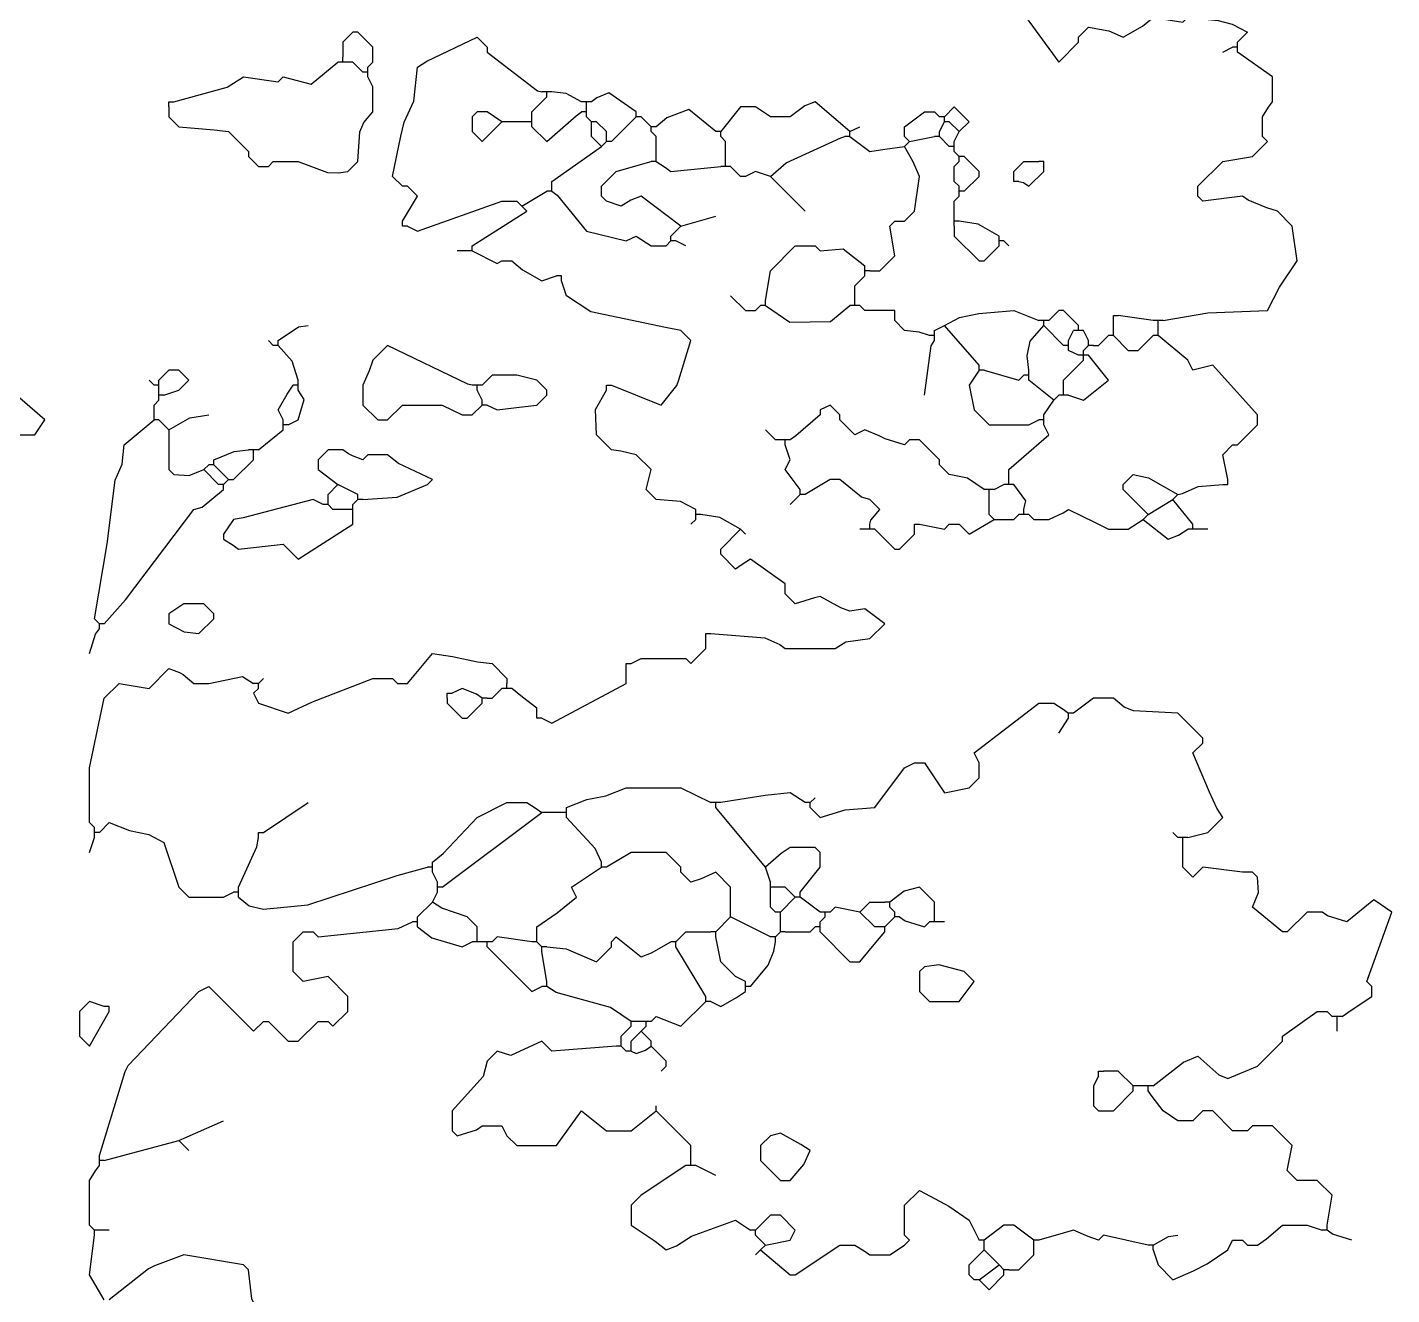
# Model space of a CAD drawing. Header units: metres. Extents: x -4.5 to 4.1, y 0 to 10.7.
# Drawn here: x 0.338 to 4.123, y 4.399 to 7.916 of the extents above; entities that cross this region are included whole.
import ezdxf

# ---------------------------------------------------------------- set-up
doc = ezdxf.new("R2010")
doc.units = ezdxf.units.M
doc.header["$LTSCALE"] = 0.2

msp = doc.modelspace()

# ---------------------------------------------------------------- linework, layer by layer
at = {"linetype": 'Continuous', "flags": 128}
for points in [[(3.0891, 7.971), (3.1994, 7.8193), (3.2546, 7.8745), (3.2546, 7.8883), (3.2822, 7.9159), (3.3387, 7.9062), (3.3787, 7.8883), (3.4318, 7.919), (3.4615, 7.9434), (3.5442, 7.9297), (3.558, 7.9434), (3.642, 7.9345), (3.6809, 7.9248), (3.7235, 7.9021), (3.6959, 7.8745)], [(1.2825, 7.8055), (1.2963, 7.8193), (1.2963, 7.8607), (1.255, 7.9021), (1.2412, 7.9021), (1.2136, 7.8745), (1.2136, 7.8331)], [(1.3791, 7.378), (1.4204, 7.447), (1.3929, 7.4746), (1.3791, 7.4746), (1.3515, 7.5021), (1.3742, 7.6137), (1.3839, 7.6526), (1.4102, 7.7113), (1.4204, 7.8055), (1.4466, 7.8221), (1.5859, 7.8883), (1.6135, 7.8607), (1.6135, 7.8469), (1.7539, 7.7399), (1.7652, 7.7366)], [(3.6959, 7.8607), (3.6959, 7.8745)], [(3.489, 7.1022), (3.6137, 7.1235), (3.7787, 7.1298), (3.8123, 7.1951), (3.8614, 7.2677), (3.8476, 7.3642), (3.8062, 7.4056), (3.7773, 7.4153), (3.7249, 7.4359), (3.7097, 7.447), (3.5994, 7.4332), (3.5856, 7.447), (3.5856, 7.4746), (3.6545, 7.5435), (3.7373, 7.5573), (3.7787, 7.5987), (3.7649, 7.6125), (3.7649, 7.6676), (3.7814, 7.6938), (3.7924, 7.709), (3.7924, 7.778), (3.6959, 7.8469)], [(3.6545, 7.8469), (3.6821, 7.8607)], [(3.6959, 7.8607), (3.6821, 7.8607)], [(3.6959, 7.8469), (3.6959, 7.8607)], [(0.7447, 7.709), (0.8924, 7.7499), (0.9378, 7.778), (1.0343, 7.7642), (1.0481, 7.778), (1.1255, 7.7583), (1.1998, 7.8193)], [(1.2136, 7.8193), (1.1998, 7.8193)], [(1.2136, 7.8193), (1.2136, 7.8331)], [(1.2274, 7.8193), (1.2136, 7.8193)], [(1.2687, 7.7917), (1.2412, 7.8193), (1.2274, 7.8193)], [(1.2825, 7.7917), (1.2825, 7.8055)], [(0.7309, 7.6952), (0.7309, 7.6676), (0.7585, 7.6401), (0.8562, 7.6311), (0.8964, 7.6263), (0.9516, 7.5711), (0.9516, 7.5573), (0.9791, 7.5297), (1.0067, 7.5297), (1.0205, 7.5435), (1.0895, 7.5435), (1.1708, 7.5132), (1.2012, 7.5118), (1.2274, 7.5159), (1.255, 7.5435), (1.2607, 7.6254), (1.2719, 7.6517), (1.2963, 7.6814), (1.2963, 7.7504), (1.2825, 7.778)], [(1.2825, 7.7917), (1.2687, 7.7917)], [(1.2825, 7.778), (1.2825, 7.7917)], [(1.7376, 7.6676), (1.7376, 7.6814), (1.779, 7.7228)], [(1.779, 7.7366), (1.7652, 7.7366)], [(1.7928, 7.7366), (1.779, 7.7366)], [(1.779, 7.7228), (1.779, 7.7366)], [(1.8755, 7.709), (1.8329, 7.7317), (1.7928, 7.7366)], [(2.0272, 7.6814), (1.9511, 7.7337), (1.9183, 7.72), (1.9031, 7.709)], [(0.7309, 7.6952), (0.7309, 7.709), (0.7447, 7.709)], [(1.8893, 7.709), (1.8755, 7.709)], [(1.9031, 7.709), (1.8893, 7.709)], [(1.8893, 7.6952), (1.8893, 7.709)], [(1.8893, 7.6814), (1.8893, 7.6952)], [(2.2479, 7.6263), (2.1736, 7.6873), (2.1121, 7.6645), (2.0824, 7.6401)], [(2.6202, 7.6263), (2.5237, 7.709), (2.4947, 7.698), (2.4547, 7.6676), (2.3996, 7.6676), (2.3582, 7.6952), (2.3168, 7.6952), (2.2617, 7.6263)], [(2.9236, 7.6263), (2.9512, 7.6538), (2.9098, 7.6952), (2.8823, 7.6676)], [(1.6549, 7.6538), (1.6135, 7.6814), (1.5859, 7.6814), (1.5721, 7.6676), (1.5721, 7.6263), (1.5997, 7.5987), (1.6549, 7.6538)], [(1.7238, 7.6538), (1.6549, 7.6538)], [(1.7376, 7.6538), (1.7238, 7.6538)], [(1.7376, 7.6401), (1.779, 7.5987), (1.8604, 7.6704), (1.8755, 7.6814)], [(1.7376, 7.6538), (1.7376, 7.6676)], [(1.7376, 7.6401), (1.7376, 7.6538)], [(1.8893, 7.6814), (1.8755, 7.6814)], [(1.8893, 7.6676), (1.8893, 7.6814)], [(1.9031, 7.6538), (1.8893, 7.6676)], [(1.9169, 7.6538), (1.9031, 7.6538)], [(1.9031, 7.6401), (1.9031, 7.6538)], [(1.9445, 7.6125), (1.9445, 7.6263), (1.9169, 7.6538)], [(1.9583, 7.5987), (2.0272, 7.6676)], [(2.0272, 7.6676), (2.0272, 7.6814)], [(2.041, 7.6676), (2.0272, 7.6676)], [(2.0686, 7.6401), (2.041, 7.6676)], [(2.7857, 7.5987), (2.7719, 7.6125), (2.7719, 7.6401), (2.8271, 7.6814), (2.8547, 7.6814), (2.8685, 7.6676)], [(2.8823, 7.6676), (2.8685, 7.6676)], [(2.8685, 7.6263), (2.8823, 7.6538)], [(2.8823, 7.6538), (2.8823, 7.6676)], [(2.896, 7.6538), (2.8823, 7.6538)], [(2.9236, 7.6263), (2.896, 7.6538)], [(1.9307, 7.5849), (1.9031, 7.6125), (1.9031, 7.6401)], [(1.9445, 7.5987), (1.9445, 7.6125)], [(2.0824, 7.6401), (2.0686, 7.6401)], [(2.0686, 7.6263), (2.0686, 7.6401)], [(2.0824, 7.5573), (2.0824, 7.6125), (2.0686, 7.6263)], [(2.2617, 7.6263), (2.2479, 7.6263)], [(2.2617, 7.6125), (2.2617, 7.6263)], [(2.2755, 7.5435), (2.2755, 7.5987), (2.2617, 7.6125)], [(2.3996, 7.5021), (2.4434, 7.5402), (2.5948, 7.6093), (2.6064, 7.6125)], [(2.6202, 7.6125), (2.6064, 7.6125)], [(2.6202, 7.6263), (2.6478, 7.6401)], [(2.6202, 7.6125), (2.6202, 7.6263)], [(2.6202, 7.6125), (2.6754, 7.5711), (2.7168, 7.578), (2.7719, 7.5849)], [(2.7857, 7.5987), (2.8547, 7.6125)], [(2.8685, 7.6125), (2.8547, 7.6125)], [(2.8685, 7.6125), (2.8685, 7.6263)], [(2.896, 7.5849), (2.8685, 7.6125)], [(2.9098, 7.5987), (2.9236, 7.6263)], [(1.7928, 7.4746), (1.7928, 7.4884), (1.9155, 7.5739), (1.9307, 7.5849)], [(1.9307, 7.5849), (1.9445, 7.5987)], [(1.9583, 7.5987), (1.9445, 7.5987)], [(2.6754, 7.2401), (2.703, 7.2401), (2.7444, 7.2815), (2.7306, 7.3642), (2.7444, 7.378), (2.7719, 7.378), (2.7995, 7.4056), (2.8133, 7.5021), (2.7954, 7.5421), (2.7719, 7.5849)], [(2.7719, 7.5849), (2.7857, 7.5987)], [(2.9098, 7.5849), (2.896, 7.5849)], [(2.9098, 7.5849), (2.9098, 7.5987)], [(2.9098, 7.5711), (2.9098, 7.5849)], [(2.1514, 7.3642), (2.041, 7.447), (2.0121, 7.4359), (1.9859, 7.4194), (1.9445, 7.4332), (1.9307, 7.447), (1.9307, 7.4746), (1.9721, 7.5159), (2.0007, 7.5244), (2.0686, 7.5435)], [(2.0824, 7.5435), (2.0686, 7.5435)], [(2.0824, 7.5435), (2.0824, 7.5573)], [(2.0824, 7.5435), (2.1086, 7.527), (2.1238, 7.5159), (2.2617, 7.5297)], [(2.2755, 7.5297), (2.2755, 7.5435)], [(2.9236, 7.5573), (2.9098, 7.5711)], [(2.9236, 7.4746), (2.9098, 7.4884), (2.9098, 7.5297), (2.9236, 7.5435)], [(2.9374, 7.5573), (2.9236, 7.5573)], [(2.9236, 7.5435), (2.9236, 7.5573)], [(2.9374, 7.4608), (2.9788, 7.5021), (2.9788, 7.5159), (2.9374, 7.5573)], [(3.0753, 7.5021), (3.0753, 7.5159), (3.1029, 7.5435), (3.1443, 7.5435)], [(3.1581, 7.5297), (3.1581, 7.5435), (3.1443, 7.5435)], [(2.2755, 7.5297), (2.2617, 7.5297)], [(2.2893, 7.5297), (2.2755, 7.5297)], [(2.3996, 7.5021), (2.3582, 7.5159), (2.3306, 7.5021), (2.3168, 7.5021), (2.2893, 7.5297)], [(2.4961, 7.4056), (2.3996, 7.5021)], [(3.0891, 7.4884), (3.0753, 7.4884), (3.0753, 7.5021)], [(3.0891, 7.4884), (3.1015, 7.4856), (3.1167, 7.4746), (3.1581, 7.5159), (3.1581, 7.5297)], [(1.71, 7.4194), (1.779, 7.4608)], [(1.7928, 7.4608), (1.779, 7.4608)], [(1.7928, 7.4608), (1.7928, 7.4746)], [(1.7928, 7.4608), (1.808, 7.4497), (1.8893, 7.3504), (1.9997, 7.3229), (2.0272, 7.3367), (2.0686, 7.3091), (2.11, 7.3091), (2.1238, 7.3229)], [(2.9236, 7.4608), (2.9236, 7.4746)], [(2.9374, 7.4608), (2.9236, 7.4608)], [(2.9236, 7.447), (2.9236, 7.4608)], [(1.3929, 7.3642), (1.4204, 7.3504), (1.6549, 7.4332), (1.6963, 7.4332), (1.71, 7.4194)], [(2.9098, 7.3918), (2.9098, 7.4332), (2.9236, 7.447)], [(1.5721, 7.3091), (1.7238, 7.4056), (1.71, 7.4194)], [(2.1514, 7.3642), (2.2479, 7.3918)], [(2.9098, 7.378), (2.9098, 7.3918)], [(1.3929, 7.3642), (1.3791, 7.3642), (1.3791, 7.378)], [(2.1238, 7.3367), (2.1514, 7.3642)], [(2.9236, 7.378), (2.9098, 7.378)], [(2.9098, 7.3642), (2.9098, 7.378)], [(2.9098, 7.3642), (2.9098, 7.3367), (2.9788, 7.2677), (2.9926, 7.2677), (3.034, 7.3091)], [(3.034, 7.3367), (2.976, 7.3698), (2.9236, 7.378)], [(1.5721, 7.2953), (1.5721, 7.3091)], [(2.1238, 7.3229), (2.1238, 7.3367)], [(2.1376, 7.3229), (2.1238, 7.3229)], [(2.1651, 7.3091), (2.1376, 7.3229)], [(2.3858, 7.1574), (2.3996, 7.2401), (2.4685, 7.3091), (2.5237, 7.3091), (2.5375, 7.2953), (2.6016, 7.301), (2.6616, 7.2539)], [(3.034, 7.3229), (3.034, 7.3367)], [(3.0477, 7.3229), (3.034, 7.3229)], [(3.034, 7.3091), (3.034, 7.3229)], [(3.0615, 7.3091), (3.0477, 7.3229)], [(1.5583, 7.2953), (1.5308, 7.2953)], [(1.5721, 7.2953), (1.5583, 7.2953)], [(1.5721, 7.2953), (1.6411, 7.2608), (1.6549, 7.2677), (1.6825, 7.2677), (1.7122, 7.2433), (1.7652, 7.2125), (1.8066, 7.2263)], [(2.6616, 7.2401), (2.6616, 7.2539)], [(2.6754, 7.2401), (2.6616, 7.2401)], [(2.6616, 7.2263), (2.6616, 7.2401)], [(1.8204, 7.2125), (1.8204, 7.2263), (1.8066, 7.2263)], [(1.9583, 6.9229), (2.0962, 6.8678), (2.1403, 6.9216), (2.1458, 6.9377), (2.1789, 7.0471), (2.1514, 7.0746), (2.1089, 7.0831), (1.901, 7.1266), (1.8342, 7.1712), (1.8204, 7.2125)], [(2.634, 7.1574), (2.634, 7.1987), (2.6616, 7.2263)], [(2.2893, 7.1712), (2.3306, 7.1298), (2.3582, 7.1298), (2.372, 7.1436)], [(2.3858, 7.1436), (2.3858, 7.1574)], [(2.634, 7.1436), (2.634, 7.1574)], [(2.3858, 7.1436), (2.372, 7.1436)], [(2.3858, 7.1436), (2.4534, 7.0981), (2.5665, 7.0995), (2.6202, 7.1436)], [(2.634, 7.1436), (2.6202, 7.1436)], [(2.6478, 7.1436), (2.634, 7.1436)], [(2.7306, 7.1298), (2.6616, 7.1298), (2.6478, 7.1436)], [(2.7444, 7.116), (2.7444, 7.1298), (2.7306, 7.1298)], [(2.8823, 7.0884), (2.9247, 7.1107), (2.9777, 7.1213), (3.0753, 7.1298), (3.1443, 7.1022)], [(3.2546, 7.0884), (3.2132, 7.1298), (3.1994, 7.1298), (3.1719, 7.1022)], [(1.0343, 7.0471), (1.0908, 7.0843), (1.117, 7.0884)], [(2.8409, 7.0608), (2.8121, 7.0698), (2.7719, 7.0746), (2.7444, 7.1022), (2.7444, 7.116)], [(2.8547, 7.0746), (2.8823, 7.0884)], [(2.9788, 6.9781), (2.8823, 7.0884)], [(3.1167, 6.9643), (3.1118, 7.0045), (3.12, 7.0446), (3.1581, 7.0884)], [(3.1581, 7.1022), (3.1443, 7.1022)], [(3.1719, 7.1022), (3.1581, 7.1022)], [(3.1581, 7.0884), (3.1581, 7.1022)], [(3.2132, 7.0333), (3.1581, 7.0884)], [(3.2546, 7.0746), (3.2546, 7.0884)], [(3.3511, 7.1022), (3.3511, 7.116), (3.3649, 7.116)], [(3.3511, 7.0746), (3.3511, 7.1022)], [(3.4615, 7.1022), (3.3649, 7.116)], [(3.4753, 7.1022), (3.4615, 7.1022)], [(3.489, 7.1022), (3.4753, 7.1022)], [(3.4753, 7.0884), (3.4753, 7.1022)], [(3.4753, 7.0746), (3.4753, 7.0884)], [(1.0205, 7.0333), (1.0067, 7.0471)], [(1.0343, 7.0333), (1.0343, 7.0471)], [(2.8271, 6.8954), (2.8458, 7.032), (2.8547, 7.0471)], [(2.8547, 7.0608), (2.8409, 7.0608)], [(2.8547, 7.0608), (2.8547, 7.0746)], [(2.8547, 7.0471), (2.8547, 7.0608)], [(3.227, 7.0471), (3.2408, 7.0746)], [(3.227, 7.0333), (3.227, 7.0471)], [(3.2546, 7.0746), (3.2408, 7.0746)], [(3.2684, 7.0746), (3.2546, 7.0746)], [(3.2822, 7.0471), (3.2684, 7.0746)], [(3.2822, 7.0333), (3.2822, 7.0471)], [(3.296, 7.0333), (3.3098, 7.0333), (3.3374, 7.0608)], [(3.3511, 7.0608), (3.3374, 7.0608)], [(3.3511, 7.0608), (3.3511, 7.0746)], [(3.3511, 7.0608), (3.3925, 7.0195), (3.4201, 7.0195), (3.4615, 7.0608)], [(3.4753, 7.0608), (3.4615, 7.0608)], [(3.4753, 7.0608), (3.4753, 7.0746)], [(3.6683, 6.6609), (3.6545, 6.7299), (3.6821, 6.7574), (3.6959, 6.7574), (3.7511, 6.8126), (3.7511, 6.8402), (3.627, 6.9781), (3.5718, 6.9643), (3.558, 6.9919), (3.4753, 7.0608)], [(1.0343, 7.0333), (1.0205, 7.0333)], [(1.0895, 6.9367), (1.0724, 6.9894), (1.0343, 7.0333)], [(1.5721, 6.9229), (1.5597, 6.9257), (1.3377, 7.0333), (1.2963, 6.9919), (1.2867, 6.9629), (1.2687, 6.9229), (1.2687, 6.8678), (1.3101, 6.8264), (1.3377, 6.8264), (1.3791, 6.8678), (1.4894, 6.8678), (1.5446, 6.8402), (1.5721, 6.8402), (1.5997, 6.8678)], [(3.227, 7.0333), (3.2132, 7.0333)], [(3.227, 7.0195), (3.227, 7.0333)], [(3.2546, 7.0057), (3.227, 7.0195)], [(3.227, 6.8954), (3.2684, 6.8816), (3.3374, 6.9367), (3.2822, 7.0057)], [(3.2684, 7.0057), (3.2546, 7.0057)], [(3.2684, 7.0195), (3.2822, 7.0333)], [(3.2684, 7.0057), (3.2684, 7.0195)], [(3.2822, 7.0057), (3.2684, 7.0057)], [(3.2684, 6.9919), (3.2684, 7.0057)], [(3.296, 7.0333), (3.2822, 7.0333)], [(2.9788, 6.9643), (2.9788, 6.9781)], [(3.2132, 6.9091), (3.2132, 6.9367), (3.2684, 6.9919)], [(0.6895, 6.9229), (0.6757, 6.9367)], [(0.7171, 6.8954), (0.7585, 6.9091), (0.7861, 6.9367), (0.7585, 6.9643), (0.7309, 6.9643), (0.7033, 6.9367)], [(0.7033, 6.9229), (0.7033, 6.9367)], [(1.0895, 6.9229), (1.0895, 6.9367)], [(1.6135, 6.8678), (1.6411, 6.854), (1.7113, 6.8629), (1.7514, 6.8678), (1.779, 6.8954), (1.779, 6.9091), (1.7514, 6.9367), (1.6963, 6.9505), (1.6273, 6.9505), (1.5997, 6.9229)], [(2.9788, 6.9643), (2.9512, 6.9229), (2.965, 6.854), (3.0064, 6.8126), (3.1167, 6.8126), (3.1443, 6.8264)], [(2.9926, 6.9643), (2.9788, 6.9643)], [(2.9926, 6.9643), (3.0891, 6.9367), (3.1029, 6.9505)], [(3.1167, 6.9505), (3.1029, 6.9505)], [(3.1167, 6.9505), (3.1167, 6.9643)], [(3.1167, 6.9367), (3.1167, 6.9505)], [(3.1857, 6.8816), (3.1167, 6.9367)], [(0.3586, 6.785), (0.3861, 6.8264), (0.2758, 6.9229), (0.2482, 6.8954), (0.2482, 6.8264), (0.2896, 6.785), (0.3586, 6.785)], [(0.7033, 6.9229), (0.6895, 6.9229)], [(0.7033, 6.9091), (0.7033, 6.9229)], [(0.7033, 6.8954), (0.7033, 6.9091)], [(0.7171, 6.8954), (0.7033, 6.8954)], [(0.7033, 6.8816), (0.7033, 6.8954)], [(1.0481, 6.8264), (1.0343, 6.854), (1.0587, 6.8975), (1.0757, 6.9229)], [(1.0619, 6.8126), (1.0895, 6.8264), (1.106, 6.8829), (1.0895, 6.9091)], [(1.0895, 6.9229), (1.0757, 6.9229)], [(1.0895, 6.9091), (1.0895, 6.9229)], [(1.5859, 6.9229), (1.5721, 6.9229)], [(1.5997, 6.9229), (1.5859, 6.9229)], [(1.5859, 6.9091), (1.5859, 6.9229)], [(1.5997, 6.8816), (1.5859, 6.9091)], [(2.1927, 6.5782), (2.1504, 6.6002), (2.0824, 6.6057), (2.0548, 6.6333), (2.0686, 6.6885), (2.0272, 6.7299), (1.9845, 6.7395), (1.9583, 6.7437), (1.9169, 6.785), (1.9142, 6.8554), (1.9445, 6.9091)], [(1.9445, 6.9091), (1.9445, 6.9229), (1.9583, 6.9229)], [(3.1857, 6.8816), (3.1994, 6.8954)], [(3.2132, 6.8954), (3.1994, 6.8954)], [(3.2132, 6.8954), (3.2132, 6.9091)], [(3.227, 6.8954), (3.2132, 6.8954)], [(0.6895, 6.8402), (0.6895, 6.8678), (0.7033, 6.8816)], [(1.5997, 6.8678), (1.5997, 6.8816)], [(1.6135, 6.8678), (1.5997, 6.8678)], [(2.9926, 6.6333), (2.9469, 6.6647), (2.896, 6.6747), (2.8685, 6.7023), (2.8685, 6.7161), (2.8133, 6.7712), (2.7857, 6.7712), (2.7719, 6.7574), (2.7181, 6.774), (2.7016, 6.7823), (2.6616, 6.7988), (2.634, 6.785), (2.5927, 6.8264), (2.5927, 6.8402), (2.5651, 6.8678), (2.5375, 6.854), (2.5375, 6.8402), (2.4699, 6.7823), (2.4547, 6.7712)], [(3.1581, 6.8402), (3.1857, 6.8816)], [(0.5378, 6.261), (0.524, 6.2748), (0.5591, 6.4822), (0.582, 6.6595), (0.6015, 6.7033), (0.6068, 6.7574), (0.6895, 6.8264)], [(0.6895, 6.8264), (0.6895, 6.8402)], [(0.7033, 6.8264), (0.6895, 6.8264)], [(0.7309, 6.7988), (0.7033, 6.8264)], [(0.7309, 6.7988), (0.7888, 6.8319), (0.8412, 6.8402)], [(1.0481, 6.8126), (1.0481, 6.8264)], [(3.1581, 6.8264), (3.1443, 6.8264)], [(3.1581, 6.8264), (3.1581, 6.8402)], [(3.1581, 6.8126), (3.1581, 6.8264)], [(0.7309, 6.7988), (0.7309, 6.6885), (0.7447, 6.6747), (0.7874, 6.6719), (0.8274, 6.6885)], [(0.9791, 6.7437), (1.0481, 6.7988)], [(1.0619, 6.8126), (1.0481, 6.8126)], [(1.0481, 6.7988), (1.0481, 6.8126)], [(2.4272, 6.7712), (2.4134, 6.7712), (2.3858, 6.7988)], [(3.0615, 6.6609), (3.0615, 6.6885), (3.1719, 6.785), (3.1581, 6.8126)], [(0.855, 6.7161), (0.9114, 6.7388), (0.9516, 6.7437)], [(0.9653, 6.7437), (0.9516, 6.7437)], [(0.9791, 6.7437), (0.9653, 6.7437)], [(0.9653, 6.7299), (0.9653, 6.7437)], [(1.2687, 6.6057), (1.3645, 6.6117), (1.448, 6.6471), (1.4618, 6.6609), (1.3674, 6.7055), (1.3377, 6.7299), (1.2825, 6.7299), (1.2687, 6.7161), (1.2398, 6.7271), (1.2288, 6.7326), (1.2136, 6.7437), (1.1722, 6.7437), (1.1446, 6.7161), (1.1446, 6.6885), (1.1998, 6.6471)], [(2.441, 6.7712), (2.4272, 6.7712)], [(2.4547, 6.7712), (2.441, 6.7712)], [(2.441, 6.7574), (2.441, 6.7712)], [(2.4823, 6.6333), (2.441, 6.6885), (2.4547, 6.7161), (2.441, 6.7574)], [(0.8274, 6.6885), (0.8412, 6.7023)], [(0.855, 6.7023), (0.8412, 6.7023)], [(0.855, 6.7023), (0.855, 6.7161)], [(0.8964, 6.6609), (0.855, 6.7023)], [(0.8964, 6.6609), (0.9102, 6.6609), (0.9653, 6.7161), (0.9653, 6.7299)], [(0.8688, 6.6471), (0.8274, 6.6885)], [(3.4477, 6.5644), (3.3787, 6.6333), (3.3787, 6.6471), (3.4063, 6.6747), (3.4489, 6.6658), (3.5304, 6.6195)], [(0.5516, 6.261), (0.6102, 6.3271), (0.7999, 6.5782), (0.8232, 6.5845), (0.8826, 6.6333)], [(0.8826, 6.6471), (0.8688, 6.6471)], [(0.8826, 6.6471), (0.8964, 6.6609)], [(0.8826, 6.6333), (0.8826, 6.6471)], [(1.1722, 6.6057), (1.1722, 6.6195), (1.1998, 6.6471)], [(1.255, 6.6195), (1.1998, 6.6471)], [(2.4823, 6.6195), (2.4823, 6.6333)], [(2.6754, 6.5368), (2.6786, 6.5485), (2.703, 6.5782), (2.6754, 6.6057), (2.6521, 6.6121), (2.5927, 6.6609), (2.5651, 6.6609), (2.4961, 6.6195)], [(3.0064, 6.6333), (2.9926, 6.6333)], [(3.0202, 6.6333), (3.0064, 6.6333)], [(3.0064, 6.6195), (3.0064, 6.6333)], [(3.0202, 6.6333), (3.0477, 6.6471)], [(3.0615, 6.6471), (3.0477, 6.6471)], [(3.0615, 6.6471), (3.0615, 6.6609)], [(3.0753, 6.6471), (3.0615, 6.6471)], [(3.1029, 6.5782), (3.1057, 6.5906), (3.1084, 6.6016), (3.0753, 6.6471)], [(3.5304, 6.6195), (3.5428, 6.6223), (3.5865, 6.6415), (3.6545, 6.6471)], [(3.6545, 6.6471), (3.6683, 6.6471), (3.6683, 6.6609)], [(1.1584, 6.592), (1.1308, 6.6057), (0.9364, 6.5547), (0.9102, 6.5506), (0.8826, 6.5092), (0.8826, 6.4954), (0.9088, 6.4789), (0.924, 6.4678), (1.0481, 6.4816), (1.0895, 6.4403), (1.2412, 6.5368), (1.2412, 6.5644)], [(1.1722, 6.592), (1.1584, 6.592)], [(1.1722, 6.592), (1.1722, 6.6057)], [(1.2274, 6.5782), (1.186, 6.5782), (1.1722, 6.592)], [(1.2412, 6.592), (1.255, 6.6057)], [(1.2412, 6.5782), (1.2412, 6.592)], [(1.255, 6.6057), (1.255, 6.6195)], [(1.2687, 6.6057), (1.255, 6.6057)], [(2.4547, 6.592), (2.4823, 6.6195)], [(2.4961, 6.6195), (2.4823, 6.6195)], [(3.0202, 6.5506), (3.0064, 6.5644), (3.0064, 6.6195)], [(3.4477, 6.5644), (3.5166, 6.6057)], [(3.5166, 6.6057), (3.5304, 6.6195)], [(3.5718, 6.5368), (3.5166, 6.6057)], [(1.2412, 6.5782), (1.2274, 6.5782)], [(1.2412, 6.5644), (1.2412, 6.5782)], [(2.1789, 6.5368), (2.1927, 6.5506)], [(2.1927, 6.5644), (2.1927, 6.5782)], [(2.2065, 6.5644), (2.1927, 6.5644)], [(2.1927, 6.5506), (2.1927, 6.5644)], [(2.3168, 6.523), (2.2589, 6.5561), (2.2065, 6.5644)], [(2.8133, 6.5368), (2.8823, 6.523), (2.896, 6.5368), (2.9236, 6.5368), (2.9512, 6.5092), (3.0202, 6.5506)], [(3.0202, 6.5506), (3.0753, 6.5506), (3.0891, 6.5644)], [(3.1029, 6.5644), (3.0891, 6.5644)], [(3.1029, 6.5644), (3.1029, 6.5782)], [(3.1167, 6.5644), (3.1029, 6.5644)], [(3.1167, 6.5644), (3.1305, 6.5506), (3.1719, 6.5506), (3.2119, 6.5685), (3.227, 6.5782), (3.2987, 6.5423), (3.3374, 6.523), (3.3925, 6.523), (3.4339, 6.5506)], [(3.4339, 6.5506), (3.4477, 6.5644)], [(3.4339, 6.5506), (3.5028, 6.4954), (3.5318, 6.5065), (3.558, 6.523)], [(2.2341, 6.2334), (2.384, 6.222), (2.4258, 6.2031), (2.441, 6.192), (2.5789, 6.192), (2.609, 6.2105), (2.6754, 6.2196), (2.7168, 6.261), (2.6616, 6.3024), (2.6202, 6.2955), (2.5948, 6.3055), (2.5375, 6.3368), (2.5223, 6.3327), (2.4685, 6.3161), (2.441, 6.3437), (2.441, 6.3713), (2.3444, 6.4403), (2.3182, 6.4237), (2.303, 6.4127), (2.2617, 6.4541), (2.2617, 6.4678), (2.3168, 6.523)], [(2.3306, 6.5092), (2.3168, 6.523)], [(2.6616, 6.523), (2.6478, 6.523)], [(2.6754, 6.523), (2.6616, 6.523)], [(2.6754, 6.523), (2.6754, 6.5368)], [(2.6892, 6.523), (2.6754, 6.523)], [(2.6892, 6.523), (2.7444, 6.4678), (2.7581, 6.4678), (2.7995, 6.5092), (2.7995, 6.523)], [(2.7995, 6.523), (2.7995, 6.5368), (2.8133, 6.5368)], [(3.5718, 6.523), (3.558, 6.523)], [(3.5718, 6.523), (3.5718, 6.5368)], [(3.5856, 6.523), (3.5718, 6.523)], [(3.6132, 6.523), (3.5856, 6.523)], [(0.8137, 6.2334), (0.855, 6.2748), (0.855, 6.2886), (0.8274, 6.3161), (0.7723, 6.3161), (0.7309, 6.2886), (0.7309, 6.261), (0.7735, 6.2383), (0.8137, 6.2334)], [(0.5103, 6.1782), (0.5268, 6.232), (0.5378, 6.2472)], [(0.5516, 6.261), (0.5378, 6.261)], [(0.5378, 6.2472), (0.5378, 6.261)], [(2.0134, 6.1507), (2.041, 6.1644), (2.1651, 6.1644), (2.1789, 6.1507), (2.2203, 6.192), (2.2203, 6.2196)], [(2.2203, 6.2196), (2.2203, 6.2334), (2.2341, 6.2334)], [(0.9791, 6.0817), (0.9653, 6.0679), (0.9791, 6.0403), (1.0619, 6.0127), (1.1295, 6.0445), (1.2963, 6.1093), (1.3515, 6.1093), (1.3653, 6.0955), (1.3929, 6.0955), (1.4618, 6.1782), (1.518, 6.1697), (1.5871, 6.1555), (1.6273, 6.1507), (1.6687, 6.1093), (1.6687, 6.0955)], [(0.524, 5.6956), (0.5103, 5.7094), (0.5103, 5.8611), (0.5516, 6.0541), (0.593, 6.0955), (0.6757, 6.0817), (0.7309, 6.1369), (0.7599, 6.1258), (0.7702, 6.1199), (0.7999, 6.0955), (0.8412, 6.0955), (0.935, 6.1148), (0.9653, 6.0955)], [(1.7652, 5.999), (1.7928, 5.9852), (1.9997, 6.0955), (1.9997, 6.1369)], [(1.9997, 6.1369), (1.9997, 6.1507), (2.0134, 6.1507)], [(0.9791, 6.0955), (0.9653, 6.0955)], [(0.9791, 6.0955), (0.9929, 6.1093)], [(0.9791, 6.0817), (0.9791, 6.0955)], [(1.6687, 6.0817), (1.6687, 6.0955)], [(1.5032, 6.0541), (1.5032, 6.0679), (1.517, 6.0679)], [(1.5997, 6.0541), (1.5846, 6.0652), (1.5446, 6.0817), (1.517, 6.0679)], [(1.6135, 6.0541), (1.6273, 6.0541), (1.6549, 6.0817)], [(1.6687, 6.0817), (1.6549, 6.0817)], [(1.6825, 6.0817), (1.6687, 6.0817)], [(1.7514, 6.0127), (1.7514, 6.0265), (1.7122, 6.0573), (1.6825, 6.0817)], [(1.5032, 6.0541), (1.5032, 6.0403), (1.5446, 5.999), (1.5583, 5.999), (1.5997, 6.0403)], [(1.6135, 6.0541), (1.5997, 6.0541)], [(1.5997, 6.0403), (1.5997, 6.0541)], [(2.5099, 5.7507), (2.5375, 5.7231), (2.6073, 5.7449), (2.6892, 5.7507), (2.7719, 5.8611), (2.7995, 5.8748), (2.8271, 5.8748), (2.8823, 5.7921), (2.9512, 5.8059), (2.9788, 5.8335), (2.9788, 5.8748), (2.965, 5.9024), (3.1443, 6.0403), (3.1857, 6.0403), (3.2119, 6.0238), (3.227, 6.0127)], [(3.558, 5.668), (3.6132, 5.6818), (3.6545, 5.7231), (3.638, 5.7493), (3.618, 5.7933), (3.5718, 5.9024), (3.5994, 5.93), (3.5994, 5.9438), (3.5304, 6.0127), (3.4069, 6.0189), (3.3808, 6.0297), (3.3511, 6.0541), (3.296, 6.0541), (3.2408, 6.0127)], [(1.7652, 5.999), (1.7514, 5.999), (1.7514, 6.0127)], [(3.1994, 5.9576), (3.227, 5.999)], [(3.2408, 6.0127), (3.227, 6.0127)], [(3.227, 5.999), (3.227, 6.0127)], [(1.8342, 5.7507), (1.8904, 5.773), (1.9434, 5.7836), (1.9997, 5.8059), (2.1514, 5.8059), (2.2341, 5.7645)], [(2.4961, 5.7645), (2.4547, 5.7921), (2.3851, 5.7844), (2.2617, 5.7645)], [(0.9929, 5.6818), (1.117, 5.7645)], [(1.4618, 5.599), (1.4915, 5.6234), (1.5859, 5.7231), (1.6687, 5.7645), (1.7238, 5.7645), (1.75, 5.748), (1.7652, 5.7369)], [(2.2479, 5.7645), (2.2341, 5.7645)], [(2.2617, 5.7645), (2.2479, 5.7645)], [(2.2479, 5.7507), (2.2479, 5.7645)], [(2.5099, 5.7645), (2.4961, 5.7645)], [(2.5099, 5.7645), (2.5237, 5.7783)], [(2.5099, 5.7507), (2.5099, 5.7645)], [(1.4894, 5.5301), (1.7652, 5.7369)], [(1.8204, 5.7369), (1.7652, 5.7369)], [(1.8342, 5.7369), (1.8204, 5.7369)], [(1.8342, 5.7369), (1.8342, 5.7507)], [(1.8342, 5.7231), (1.8342, 5.7369)], [(1.9307, 5.599), (1.9135, 5.6375), (1.8342, 5.7231)], [(2.3858, 5.5852), (2.2479, 5.7507)], [(0.524, 5.6818), (0.524, 5.6956)], [(0.5378, 5.6818), (0.524, 5.6818)], [(0.524, 5.668), (0.524, 5.6818)], [(0.5378, 5.6818), (0.5654, 5.7094), (0.6216, 5.6871), (0.6747, 5.6765), (0.7171, 5.6542), (0.7585, 5.5301), (0.7861, 5.5025), (0.8826, 5.5025), (0.9102, 5.5163)], [(0.9791, 5.668), (0.9791, 5.6818), (0.9929, 5.6818)], [(3.5304, 5.668), (3.5166, 5.6818)], [(0.5103, 5.6266), (0.524, 5.668)], [(0.924, 5.5301), (0.975, 5.6418), (0.9791, 5.668)], [(3.5442, 5.668), (3.5304, 5.668)], [(3.558, 5.668), (3.5442, 5.668)], [(3.5442, 5.6542), (3.5442, 5.668)], [(3.9855, 5.1715), (4.011, 5.1885), (4.0683, 5.2267), (4.0683, 5.2543), (4.0545, 5.2681), (4.1234, 5.4611), (4.0736, 5.4945), (3.9993, 5.4335), (3.9455, 5.4501), (3.9304, 5.4611), (3.889, 5.4611), (3.8338, 5.406), (3.82, 5.406), (3.7373, 5.4749), (3.7538, 5.5149), (3.7511, 5.5577), (3.7373, 5.5714), (3.7097, 5.5714), (3.5994, 5.5852), (3.5718, 5.5577), (3.5442, 5.5852), (3.5442, 5.6542)], [(2.2893, 5.4473), (2.2893, 5.5301), (2.2479, 5.5714), (2.2079, 5.5535), (2.1789, 5.5439), (2.1514, 5.5714), (2.1514, 5.5852), (2.11, 5.6266), (2.0134, 5.6266), (1.9445, 5.5852)], [(2.4823, 5.5163), (2.5375, 5.5852), (2.5375, 5.6266), (2.5237, 5.6404), (2.4547, 5.6404), (2.4296, 5.6233), (2.3858, 5.5852)], [(0.924, 5.5025), (0.9537, 5.4781), (0.9935, 5.4688), (1.1164, 5.4811), (1.3641, 5.5625), (1.448, 5.5852)], [(1.4618, 5.5852), (1.448, 5.5852)], [(1.4618, 5.5852), (1.4618, 5.599)], [(1.4618, 5.5714), (1.4618, 5.5852)], [(1.4756, 5.5439), (1.4618, 5.5714)], [(1.7514, 5.3922), (1.7514, 5.4197), (1.808, 5.4584), (1.8617, 5.5025), (1.848, 5.5301), (1.9307, 5.5852)], [(1.9307, 5.5852), (1.9307, 5.599)], [(1.9445, 5.5852), (1.9307, 5.5852)], [(2.3996, 5.5439), (2.3858, 5.5852)], [(0.924, 5.5163), (0.924, 5.5301)], [(1.4756, 5.5301), (1.4756, 5.5439)], [(1.4894, 5.5301), (1.4756, 5.5301)], [(1.4756, 5.5163), (1.4756, 5.5301)], [(2.3996, 5.5301), (2.3996, 5.5439)], [(2.4134, 5.5301), (2.3996, 5.5301)], [(2.3996, 5.5163), (2.3996, 5.5301)], [(2.4685, 5.5025), (2.441, 5.5301), (2.4134, 5.5301)], [(2.8547, 5.4473), (2.8547, 5.4887), (2.8133, 5.5301), (2.7706, 5.519), (2.7306, 5.4887)], [(0.924, 5.5163), (0.9102, 5.5163)], [(0.924, 5.5025), (0.924, 5.5163)], [(1.4618, 5.4887), (1.4756, 5.5163)], [(2.4134, 5.4611), (2.3996, 5.4749), (2.3996, 5.5163)], [(2.4272, 5.4611), (2.4685, 5.5025)], [(2.4823, 5.5025), (2.4685, 5.5025)], [(2.4823, 5.5025), (2.4823, 5.5163)], [(2.5375, 5.4611), (2.4823, 5.5025)], [(1.4204, 5.4473), (1.4618, 5.4887)], [(1.5859, 5.3922), (1.5859, 5.4197), (1.5583, 5.4473), (1.488, 5.4722), (1.4618, 5.4887)], [(2.4272, 5.4611), (2.4134, 5.4611)], [(2.4272, 5.4473), (2.4272, 5.4611)], [(2.5513, 5.4611), (2.5375, 5.4611)], [(2.5651, 5.4611), (2.5513, 5.4611)], [(2.5513, 5.4473), (2.5513, 5.4611)], [(2.6478, 5.4611), (2.5789, 5.4749), (2.5651, 5.4611)], [(2.6478, 5.4611), (2.6754, 5.4887), (2.7168, 5.4887)], [(2.703, 5.4197), (2.6892, 5.4197), (2.6478, 5.4611)], [(2.7306, 5.4887), (2.7168, 5.4887)], [(2.7306, 5.4749), (2.7306, 5.4887)], [(2.7444, 5.4611), (2.7306, 5.4749)], [(2.7444, 5.4473), (2.7444, 5.4611)], [(0.5378, 4.7854), (0.6095, 5.0184), (0.6178, 5.035), (0.8137, 5.2405), (0.8412, 5.2543), (0.9653, 5.1301), (0.9929, 5.1577), (1.0067, 5.1577), (1.0619, 5.1026), (1.0895, 5.1026), (1.1446, 5.1577), (1.1722, 5.1577), (1.186, 5.1439), (1.2274, 5.1853), (1.2274, 5.2267), (1.1722, 5.2818), (1.1033, 5.2681), (1.0757, 5.2956), (1.0757, 5.3784), (1.1033, 5.406), (1.1308, 5.406), (1.1446, 5.3922), (1.3667, 5.4156), (1.4067, 5.4335)], [(1.4204, 5.4335), (1.4067, 5.4335)], [(1.4204, 5.4335), (1.4204, 5.4473)], [(1.4204, 5.4197), (1.4204, 5.4335)], [(1.4204, 5.4197), (1.4604, 5.3894), (1.5446, 5.3646), (1.5721, 5.3784)], [(2.2479, 5.406), (2.2893, 5.4473)], [(2.3996, 5.3922), (2.2893, 5.4473)], [(2.4272, 5.4197), (2.4272, 5.4473)], [(2.4272, 5.406), (2.4272, 5.4197)], [(2.441, 5.406), (2.5099, 5.406), (2.5237, 5.4197)], [(2.5375, 5.4197), (2.5237, 5.4197)], [(2.5375, 5.4335), (2.5513, 5.4473)], [(2.5375, 5.4197), (2.5375, 5.4335)], [(2.5375, 5.406), (2.5375, 5.4197)], [(2.7168, 5.4197), (2.703, 5.4197)], [(2.7168, 5.4197), (2.7444, 5.4473)], [(2.7168, 5.406), (2.7168, 5.4197)], [(2.7581, 5.4473), (2.7444, 5.4473)], [(2.7581, 5.4473), (2.7733, 5.4363), (2.8271, 5.4197), (2.8409, 5.4335)], [(2.8547, 5.4335), (2.8409, 5.4335)], [(2.8547, 5.4335), (2.8547, 5.4473)], [(2.8685, 5.4335), (2.8547, 5.4335)], [(2.8823, 5.4335), (2.8685, 5.4335)], [(1.5859, 5.3784), (1.5721, 5.3784)], [(1.5859, 5.3784), (1.5859, 5.3922)], [(1.5997, 5.3784), (1.5859, 5.3784)], [(1.6135, 5.3784), (1.5997, 5.3784)], [(1.6273, 5.3784), (1.6135, 5.3784)], [(1.6135, 5.3646), (1.6135, 5.3784)], [(1.7376, 5.3784), (1.6411, 5.3922), (1.6273, 5.3784)], [(1.7514, 5.3784), (1.7376, 5.3784)], [(1.7514, 5.3784), (1.7514, 5.3922)], [(1.7652, 5.3646), (1.7514, 5.3784)], [(1.779, 5.3646), (1.8331, 5.3593), (1.9169, 5.3232), (1.9583, 5.3646), (1.9583, 5.3784), (1.9721, 5.3922), (2.041, 5.337), (2.07, 5.348), (2.1238, 5.3784)], [(2.1376, 5.3784), (2.1238, 5.3784)], [(2.1376, 5.3784), (2.1651, 5.406), (2.2341, 5.406)], [(2.1376, 5.3646), (2.1376, 5.3784)], [(2.2479, 5.406), (2.2341, 5.406)], [(2.2479, 5.3922), (2.2479, 5.406)], [(2.3306, 5.2681), (2.303, 5.2818), (2.2617, 5.3232), (2.2479, 5.3922)], [(2.3444, 5.2543), (2.3932, 5.3137), (2.4092, 5.3522), (2.4134, 5.3784)], [(2.4134, 5.3922), (2.3996, 5.3922)], [(2.4134, 5.3922), (2.4272, 5.406)], [(2.4134, 5.3784), (2.4134, 5.3922)], [(2.441, 5.406), (2.4272, 5.406)], [(2.5375, 5.406), (2.6202, 5.3232), (2.6478, 5.3232), (2.6924, 5.3763), (2.7168, 5.406)], [(1.6135, 5.3646), (1.7376, 5.2405), (1.7652, 5.2543)], [(1.779, 5.3646), (1.7652, 5.3646)], [(1.7652, 5.3508), (1.7652, 5.3646)], [(1.779, 5.2681), (1.7652, 5.3508)], [(2.2203, 5.2267), (2.1376, 5.3646)], [(2.9236, 5.2129), (2.965, 5.2681), (2.9374, 5.2956), (2.8673, 5.3143), (2.8271, 5.3094), (2.8133, 5.2956), (2.8133, 5.2405), (2.8409, 5.2129), (2.9236, 5.2129)], [(1.779, 5.2543), (1.779, 5.2681)], [(2.3306, 5.2543), (2.3306, 5.2681)], [(1.779, 5.2543), (1.7652, 5.2543)], [(2.0134, 5.1577), (1.9562, 5.1959), (1.8052, 5.2377), (1.779, 5.2543)], [(2.2203, 5.2129), (2.2203, 5.2267)], [(2.2341, 5.2129), (2.2617, 5.1991), (2.3052, 5.2235), (2.3306, 5.2405)], [(2.3444, 5.2543), (2.3306, 5.2543)], [(2.3306, 5.2405), (2.3306, 5.2543)], [(0.5516, 5.1991), (0.5103, 5.2129), (0.4827, 5.1853), (0.4827, 5.1164), (0.5103, 5.0888), (0.5654, 5.1853)], [(0.5654, 5.1853), (0.5654, 5.1991), (0.5516, 5.1991)], [(2.0686, 5.1577), (2.0824, 5.1715), (2.1514, 5.1439), (2.2203, 5.2129)], [(2.2341, 5.2129), (2.2203, 5.2129)], [(2.0272, 5.1577), (2.0134, 5.1577)], [(2.0134, 5.1439), (2.0134, 5.1577)], [(2.041, 5.1577), (2.0272, 5.1577)], [(2.0548, 5.1577), (2.041, 5.1577)], [(2.0686, 5.1577), (2.0548, 5.1577)], [(2.0548, 5.1439), (2.0548, 5.1577)], [(3.4615, 4.9784), (3.5456, 5.0446), (3.5856, 5.0612), (3.6434, 5.0094), (3.6683, 4.9991), (3.7511, 5.0336), (3.82, 5.1026), (3.82, 5.1164), (3.9166, 5.1853), (3.9441, 5.1853), (3.9579, 5.1715)], [(3.9717, 5.1715), (3.9579, 5.1715)], [(3.9855, 5.1715), (3.9717, 5.1715)], [(3.9717, 5.1577), (3.9717, 5.1715)], [(3.9717, 5.1301), (3.9717, 5.1577)], [(1.9859, 5.1026), (1.9859, 5.1164), (2.0134, 5.1439)], [(2.0134, 5.0888), (2.0134, 5.1026), (2.041, 5.1301)], [(2.041, 5.1301), (2.0548, 5.1439)], [(2.0686, 5.0888), (2.0686, 5.1026), (2.041, 5.1301)], [(1.9721, 5.0888), (1.7928, 5.075), (1.7652, 5.1026), (1.6793, 5.0633), (1.6411, 5.075), (1.6135, 5.0474), (1.6025, 5.0046), (1.517, 4.9095), (1.517, 4.8543), (1.5308, 4.8405), (1.5846, 4.8571), (1.5997, 4.8681), (1.6549, 4.8681), (1.6687, 4.8405), (1.6963, 4.813), (1.8066, 4.813), (1.8755, 4.9095), (1.9445, 4.8543), (2.0134, 4.8543), (2.0824, 4.9095)], [(1.9859, 5.0888), (1.9721, 5.0888)], [(1.9859, 5.0888), (1.9859, 5.1026)], [(1.9997, 5.075), (1.9859, 5.0888)], [(2.0134, 5.075), (1.9997, 5.075)], [(2.0134, 5.075), (2.0134, 5.0888)], [(2.0134, 5.075), (2.0272, 5.0681), (2.0534, 5.0777), (2.0686, 5.0888)], [(2.0962, 5.0198), (2.11, 5.0336), (2.11, 5.0474), (2.0686, 5.0888)], [(3.3098, 5.006), (3.296, 4.9784), (3.296, 4.9233), (3.3098, 4.9095), (3.3511, 4.9095), (3.4063, 4.9647)], [(3.3098, 5.006), (3.3098, 5.0198), (3.3236, 5.0198)], [(3.4063, 4.9784), (3.3649, 5.0198), (3.3236, 5.0198)], [(3.4201, 4.9784), (3.4063, 4.9784)], [(3.4063, 4.9647), (3.4063, 4.9784)], [(3.4339, 4.9784), (3.4201, 4.9784)], [(3.4477, 4.9784), (3.4339, 4.9784)], [(3.4615, 4.9784), (3.4477, 4.9784)], [(3.4477, 4.9647), (3.4477, 4.9784)], [(3.9441, 4.5923), (3.9579, 4.675), (3.9166, 4.7164), (3.8614, 4.7164), (3.8338, 4.744), (3.8476, 4.813), (3.7924, 4.8681), (3.7373, 4.8681), (3.7235, 4.8543), (3.6821, 4.8543), (3.627, 4.9095), (3.5994, 4.9095), (3.5718, 4.8819), (3.5304, 4.8819), (3.489, 4.9095), (3.4587, 4.9495), (3.4477, 4.9647)], [(2.0824, 4.9095), (2.0824, 4.9233)], [(2.1789, 4.7716), (2.1789, 4.813), (2.0824, 4.9095)], [(0.7585, 4.8267), (0.8826, 4.8819)], [(2.4547, 4.7164), (2.4928, 4.7603), (2.5099, 4.7992), (2.4844, 4.8161), (2.4272, 4.8474), (2.3996, 4.8405), (2.372, 4.813), (2.372, 4.7716), (2.4272, 4.7164), (2.4547, 4.7164)], [(0.5516, 4.7716), (0.7585, 4.8267)], [(0.7861, 4.7992), (0.7585, 4.8267)], [(0.5378, 4.7716), (0.5378, 4.7854)], [(0.5516, 4.7716), (0.5378, 4.7716)], [(0.5378, 4.7578), (0.5378, 4.7716)], [(2.1789, 4.7578), (2.1789, 4.7716)], [(0.524, 4.5785), (0.5103, 4.5923), (0.5103, 4.7164), (0.5268, 4.7426), (0.5378, 4.7578)], [(2.1651, 4.7578), (2.041, 4.675), (2.0134, 4.6475), (2.0134, 4.5923), (2.0803, 4.5478), (2.11, 4.5234), (2.1389, 4.5344), (2.1811, 4.5615), (2.303, 4.6061), (2.3444, 4.5785)], [(2.1789, 4.7578), (2.1651, 4.7578)], [(2.1927, 4.7578), (2.1789, 4.7578)], [(2.2479, 4.7302), (2.1927, 4.7578)], [(2.372, 4.5234), (2.4547, 4.4544), (2.4685, 4.4544), (2.5927, 4.5371), (2.634, 4.5371), (2.6602, 4.5206), (2.6754, 4.5096), (2.7306, 4.5096), (2.7719, 4.5371), (2.7857, 4.5509), (2.7719, 4.5647), (2.7719, 4.6475), (2.8133, 4.6888), (2.8844, 4.6507), (2.8947, 4.6447), (2.9512, 4.6061), (2.9788, 4.5509)], [(2.3858, 4.5371), (2.4547, 4.5509), (2.4685, 4.5785), (2.4272, 4.6199), (2.3996, 4.6199), (2.3582, 4.5785)], [(3.1305, 4.5509), (3.0753, 4.5923), (3.0477, 4.5923), (2.9926, 4.5509)], [(3.4615, 4.5234), (3.4753, 4.482), (3.5166, 4.4406), (3.5732, 4.4654), (3.6118, 4.4847), (3.6683, 4.5234), (3.6821, 4.5509), (3.7097, 4.5509), (3.7235, 4.5371), (3.7511, 4.5371), (3.7762, 4.5542), (3.82, 4.5923), (3.889, 4.5923), (3.9304, 4.5785)], [(3.9441, 4.5785), (3.9441, 4.5923)], [(0.5516, 4.3854), (0.5351, 4.4116), (0.5103, 4.4544), (0.524, 4.5647)], [(0.5378, 4.5785), (0.524, 4.5785)], [(0.524, 4.5647), (0.524, 4.5785)], [(0.5654, 4.5785), (0.5378, 4.5785)], [(2.3582, 4.5785), (2.3444, 4.5785)], [(2.3582, 4.5647), (2.3582, 4.5785)], [(2.3858, 4.5371), (2.3582, 4.5647)], [(2.9926, 4.5509), (2.9788, 4.5509)], [(2.9926, 4.5371), (2.9926, 4.5509)], [(3.1443, 4.5509), (3.1305, 4.5509)], [(3.1305, 4.5371), (3.1305, 4.5509)], [(3.4477, 4.5371), (3.3236, 4.5647), (3.3098, 4.5509), (3.2808, 4.5606), (3.2408, 4.5785), (3.2122, 4.57), (3.1443, 4.5509)], [(3.4615, 4.5371), (3.5042, 4.5606), (3.5304, 4.5647)], [(3.9441, 4.5785), (3.9304, 4.5785)], [(4.0131, 4.5509), (3.9593, 4.5675), (3.9441, 4.5785)], [(1.1308, 4.1096), (1.0928, 4.1535), (0.976, 4.3557), (0.9613, 4.3879), (0.9516, 4.4682), (0.9378, 4.482), (0.7723, 4.5096), (0.6909, 4.4792), (0.6744, 4.4709), (0.5654, 4.3854)], [(2.3582, 4.5096), (2.372, 4.5234)], [(2.372, 4.5234), (2.3858, 4.5371)], [(2.9788, 4.4406), (2.965, 4.4406), (2.9512, 4.4544), (2.9512, 4.482), (2.9926, 4.5234)], [(2.9926, 4.5234), (2.9926, 4.5371)], [(3.034, 4.482), (2.9926, 4.5234)], [(3.0615, 4.4682), (3.0891, 4.4682), (3.1305, 4.5096), (3.1305, 4.5371)], [(3.4615, 4.5371), (3.4477, 4.5371)], [(3.4615, 4.5234), (3.4615, 4.5371)], [(2.9788, 4.4406), (3.034, 4.482)], [(3.0477, 4.4682), (3.034, 4.482)], [(3.0615, 4.4682), (3.0477, 4.4682)], [(3.0477, 4.4544), (3.0477, 4.4682)], [(2.9788, 4.4406), (3.0064, 4.413), (3.0477, 4.4544)]]:
    msp.add_lwpolyline(points, dxfattribs=at)

doc.saveas('drawing.dxf')
